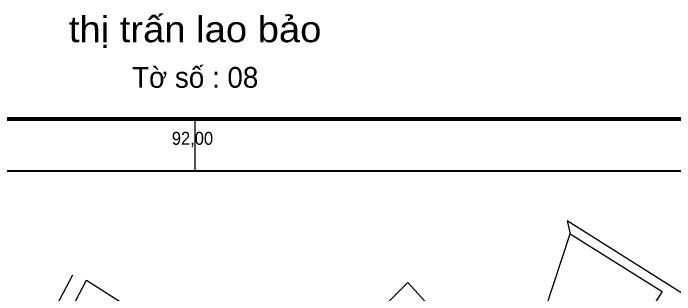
# Model space of a CAD drawing. Header units: metres. Extents: x 398630 to 399770, y 48498 to 49842.
# Drawn here: x 399129.9 to 399384.8, y 49702.2 to 49810.7 of the extents above; entities that cross this region are included whole.
import ezdxf
from ezdxf.enums import TextEntityAlignment as Align

# ---------------------------------------------------------------- set-up
doc = ezdxf.new("R2010")
doc.units = ezdxf.units.M
doc.header["$LTSCALE"] = 1.4
doc.layers.add('22', color=7, linetype='Continuous', lineweight=13)
doc.layers.add('63', color=7, linetype='Continuous', lineweight=13)

msp = doc.modelspace()

# ---------------------------------------------------------------- linework, layer by layer
at = {"layer": '22'}
msp.add_line((399137.12, 49680.39), (399152.89, 49709.87), dxfattribs=at)
at = {"layer": '22', "lineweight": 25}
msp.add_lwpolyline([(399750, 49416.86), (399750, 48650), (398650, 48650), (398650, 49750), (399750, 49750), (399750, 49424.63)], dxfattribs=at)
at = {"layer": '22'}
for points in [[(399378.81, 49643.94), (399409.04, 49689.13), (399343.29, 49730.65), (399344.46, 49725.69)], [(399277.57, 49619.15), (399306.74, 49652.26), (399328.38, 49676.82), (399344.46, 49725.69)], [(399344.46, 49725.69), (399379.9, 49703.47), (399353.49, 49661.86)], [(399164.31, 49657.49), (399141.63, 49676.52), (399158.12, 49707.79), (399181.45, 49692.87)], [(399251.72, 49676.49), (399281.88, 49706.9), (399291.23, 49696.74)]]:
    msp.add_lwpolyline(points, dxfattribs=at)
at = {"layer": '63'}
msp.add_line((399200, 49750), (399200, 49770), dxfattribs=at)
at = {"layer": '63', "lineweight": 53}
msp.add_lwpolyline([(398630, 48630), (398630, 49770), (399770, 49770), (399770, 48630)], close=True, dxfattribs=at)

# ---------------------------------------------------------------- texts
at = {"layer": '63', "width": 1.1}
msp.add_text('thị trấn lao bảo', height=10, dxfattribs=at).set_placement((399199.975, 49799.56), align=Align.CENTER)
at = {"layer": '63'}
msp.add_text('Tờ số : 08', height=8, dxfattribs=at).set_placement((399200, 49782), align=Align.CENTER)
at = {"layer": '63', "width": 0.95}
msp.add_text('92,00', height=5, dxfattribs=at).set_placement((399191, 49760))

doc.saveas('drawing.dxf')
